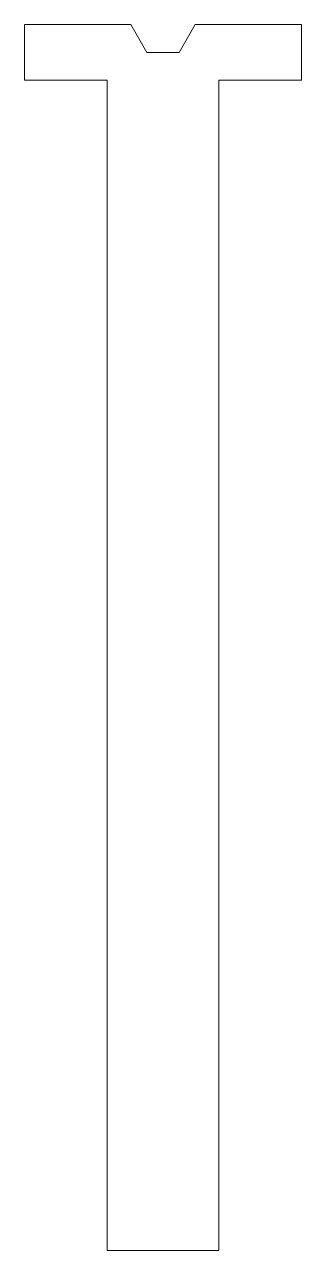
# Model space of a CAD drawing. Header units: millimetres. Extents: x -25 to 25, y -215 to 5.
import ezdxf

# ---------------------------------------------------------------- set-up
doc = ezdxf.new("R2010")
doc.units = ezdxf.units.MM

msp = doc.modelspace()

# ---------------------------------------------------------------- linework, layer by layer
at = {"color": 7, "linetype": 'Continuous', "lineweight": 15}
for p, q in [((-24.88, 5), (-5.77, 5)), ((-24.88, -5), (-24.88, 5)), ((-5.77, 5), (-2.89, 0)), ((2.89, 0), (5.77, 5)), ((5.77, 5), (24.87, 5)), ((24.87, -5), (24.87, 5)), ((-2.89, 0), (2.89, 0)), ((-24.88, -5), (-10, -5)), ((-10, -5), (-10, -215)), ((10, -5), (10, -215)), ((10, -5), (24.87, -5)), ((-10, -215), (10, -215))]:
    msp.add_line(p, q, dxfattribs=at)

doc.saveas('drawing.dxf')
